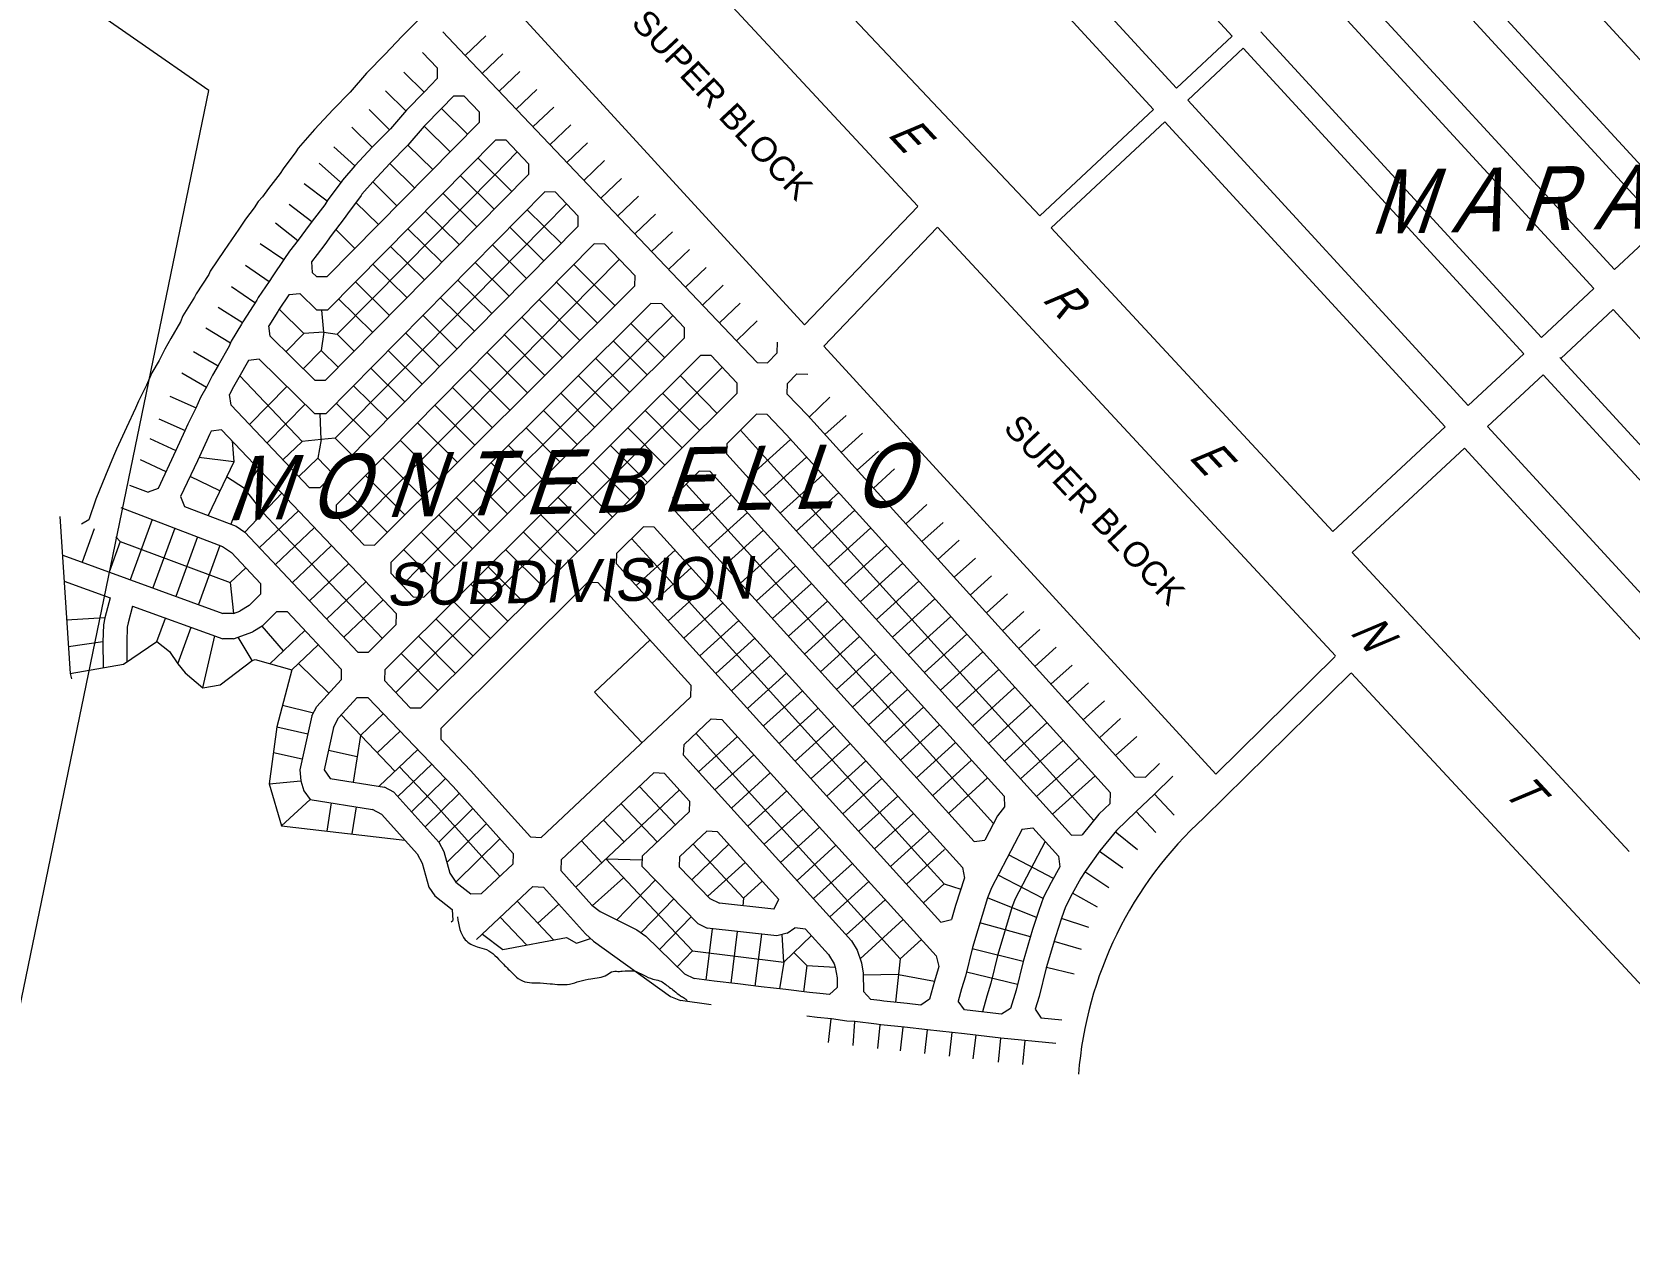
# Model space of a CAD drawing. Header units: metres. Extents: x -460 to 31334, y -1777 to 24987.
# Drawn here: x 104.9869 to 105.4512, y -745.3455 to -744.9969 of the extents above; entities that cross this region are included whole.
import ezdxf
from ezdxf.enums import TextEntityAlignment as Align

# ---------------------------------------------------------------- set-up
doc = ezdxf.new("R2010")
doc.units = ezdxf.units.M
doc.header["$MEASUREMENT"] = 0
doc.layers.add('VICINITY_MAP', color=7, linetype='Continuous', lineweight=13)
doc.styles.add('LOT_NO', font='ARIALN.TTF', dxfattribs={"width": 1.5})
doc.styles.add('PX-0', font='leroy')
doc.styles.get("Standard").update_dxf_attribs({"font": 'arial.ttf'})

# ---------------------------------------------------------------- blocks, each defined once
blk = doc.blocks.new('KQEFDFDFG')
at = {"layer": 'VICINITY_MAP', "color": 250, "lineweight": 0, "ltscale": 2}
for p, q in [((26269.837, 5317.666), (26276.34, 5310.566)), ((26278.682, 5313.016), (26276.34, 5310.566)), ((26279.086, 5312.581), (26276.741, 5310.128)), ((26276.741, 5310.128), (26284.845, 5301.281)), ((26261.546, 5306.535), (26261.392, 5306.445)), ((26287.315, 5303.713), (26284.845, 5301.281)), ((26287.636, 5303.367), (26284.598, 5300.375))]:
    blk.add_line(p, q, dxfattribs=at)
at = {"layer": 'VICINITY_MAP', "color": 250, "lineweight": 0}
for p, q in [((26268.861, 5316.622), (26269.326, 5316.133)), ((26269.326, 5316.133), (26269.755, 5316.541)), ((26284.033, 5315.463), (26285.182, 5316.538)), ((26268.443, 5316.201), (26268.746, 5315.883)), ((26269.326, 5316.133), (26274.934, 5310.24)), ((26269.677, 5315.765), (26270.106, 5316.173)), ((26284.265, 5315.21), (26285.414, 5316.285)), ((26268.057, 5315.793), (26268.478, 5315.376)), ((26268.747, 5315.662), (26268.483, 5315.382)), ((26268.746, 5315.883), (26268.747, 5315.662)), ((26270.027, 5315.396), (26270.456, 5315.805)), ((26267.677, 5315.409), (26268.098, 5314.992)), ((26268.483, 5315.382), (26268.114, 5315.008)), ((26269.082, 5315.297), (26268.839, 5315.039)), ((26269.303, 5315.298), (26269.082, 5315.297)), ((26269.303, 5315.298), (26269.615, 5314.97)), ((26270.378, 5315.028), (26270.807, 5315.436)), ((26267.344, 5315.018), (26267.765, 5314.602)), ((26268.114, 5315.008), (26267.78, 5314.617)), ((26268.839, 5315.039), (26268.477, 5314.674)), ((26268.839, 5315.039), (26269.376, 5314.508)), ((26269.615, 5314.97), (26269.613, 5314.748)), ((26270.728, 5314.66), (26271.157, 5315.068)), ((26281.209, 5312.823), (26283.557, 5315.019)), ((26269.613, 5314.748), (26266.472, 5311.568)), ((26266.984, 5314.654), (26267.405, 5314.238)), ((26268.477, 5314.674), (26268.144, 5314.283)), ((26268.477, 5314.674), (26269.015, 5314.143)), ((26271.079, 5314.291), (26271.508, 5314.7)), ((26281.443, 5312.573), (26283.79, 5314.766)), ((26269.95, 5314.387), (26266.477, 5310.871)), ((26267.78, 5314.617), (26267.412, 5314.245)), ((26270.172, 5314.385), (26269.95, 5314.387)), ((26270.172, 5314.385), (26270.637, 5313.896)), ((26271.429, 5313.923), (26271.858, 5314.332)), ((26266.609, 5314.249), (26267.048, 5313.852)), ((26267.412, 5314.245), (26267.048, 5313.852)), ((26268.144, 5314.283), (26267.769, 5313.904)), ((26268.144, 5314.283), (26268.655, 5313.778)), ((26269.587, 5314.019), (26270.289, 5313.325)), ((26270.403, 5314.142), (26269.938, 5313.672)), ((26266.307, 5313.907), (26266.751, 5313.515)), ((26270.635, 5313.675), (26266.437, 5309.425)), ((26267.048, 5313.852), (26266.79, 5313.559)), ((26269.938, 5313.672), (26267.408, 5311.111)), ((26267.769, 5313.904), (26267.415, 5313.521)), ((26267.769, 5313.904), (26268.28, 5313.398)), ((26269.225, 5313.653), (26269.928, 5312.959)), ((26270.637, 5313.896), (26270.635, 5313.675)), ((26271.78, 5313.555), (26272.209, 5313.963)), ((26266, 5313.489), (26266.472, 5313.13)), ((26266.765, 5313.515), (26266.486, 5313.149)), ((26266.79, 5313.559), (26266.765, 5313.515)), ((26267.415, 5313.521), (26267.192, 5313.269)), ((26267.415, 5313.521), (26267.914, 5313.028)), ((26272.13, 5313.187), (26272.559, 5313.595)), ((26265.688, 5313.065), (26266.158, 5312.705)), ((26266.422, 5313.05), (26266.162, 5312.71)), ((26266.486, 5313.149), (26266.422, 5313.05)), ((26270.972, 5313.314), (26266.442, 5308.728)), ((26267.176, 5313.241), (26266.89, 5312.865)), ((26267.068, 5313.099), (26267.532, 5312.641)), ((26267.192, 5313.269), (26267.176, 5313.241)), ((26268.864, 5313.287), (26269.566, 5312.593)), ((26271.424, 5313.069), (26270.962, 5312.601)), ((26271.193, 5313.311), (26270.972, 5313.314)), ((26271.193, 5313.311), (26271.658, 5312.823)), ((26272.481, 5312.818), (26272.91, 5313.227)), ((26265.404, 5312.678), (26265.869, 5312.311)), ((26266.162, 5312.71), (26266.025, 5312.523)), ((26266.826, 5312.766), (26266.558, 5312.414)), ((26266.89, 5312.865), (26266.826, 5312.766)), ((26268.502, 5312.921), (26269.205, 5312.227)), ((26270.611, 5312.948), (26271.314, 5312.254)), ((26271.658, 5312.823), (26271.656, 5312.601)), ((26272.831, 5312.45), (26273.26, 5312.858)), ((26266.025, 5312.523), (26265.875, 5312.319)), ((26271.656, 5312.601), (26266.325, 5307.204)), ((26266.558, 5312.414), (26266.423, 5312.231)), ((26266.652, 5312.537), (26267.045, 5312.148)), ((26270.962, 5312.601), (26267.008, 5308.598)), ((26268.141, 5312.555), (26268.843, 5311.861)), ((26270.954, 5311.891), (26270.252, 5312.584)), ((26273.181, 5312.082), (26273.611, 5312.49)), ((26293.087, 5311.714), (26294.065, 5312.624)), ((26265.088, 5312.251), (26265.579, 5311.919)), ((26265.693, 5312.088), (26265.58, 5311.921)), ((26265.875, 5312.319), (26265.693, 5312.088)), ((26266.267, 5312.019), (26266.15, 5311.871)), ((26266.423, 5312.231), (26266.267, 5312.019)), ((26271.993, 5312.24), (26266.661, 5306.842)), ((26267.78, 5312.189), (26268.482, 5311.495)), ((26270.595, 5311.527), (26269.892, 5312.22)), ((26272.215, 5312.238), (26271.993, 5312.24)), ((26272.215, 5312.238), (26272.833, 5311.589)), ((26273.532, 5311.713), (26273.961, 5312.122)), ((26264.785, 5311.802), (26265.273, 5311.466)), ((26265.58, 5311.921), (26265.352, 5311.581)), ((26266.15, 5311.871), (26266.164, 5311.65)), ((26267.418, 5311.823), (26268.121, 5311.13)), ((26270.235, 5311.163), (26269.533, 5311.857)), ((26271.575, 5311.816), (26272.424, 5310.963)), ((26272.515, 5311.923), (26271.994, 5311.395)), ((26273.882, 5311.345), (26274.312, 5311.754)), ((26264.496, 5311.357), (26264.975, 5311.03)), ((26265.274, 5311.467), (26265.044, 5311.131)), ((26265.352, 5311.581), (26265.274, 5311.467)), ((26266.164, 5311.65), (26266.25, 5311.566)), ((26266.25, 5311.566), (26266.472, 5311.568)), ((26267.057, 5311.458), (26267.759, 5310.764)), ((26271.994, 5311.395), (26267.326, 5306.67)), ((26272.83, 5311.367), (26267.453, 5306.015)), ((26269.875, 5310.799), (26269.173, 5311.493)), ((26271.215, 5311.453), (26272.062, 5310.603)), ((26272.833, 5311.589), (26272.83, 5311.367)), ((26274.233, 5310.977), (26274.662, 5311.385)), ((26265.02, 5311.076), (26264.731, 5310.631)), ((26265.044, 5311.131), (26265.02, 5311.076)), ((26265.681, 5311.187), (26265.478, 5310.891)), ((26265.684, 5311.192), (26265.681, 5311.187)), ((26265.684, 5311.192), (26265.905, 5311.213)), ((26265.905, 5311.213), (26266.256, 5310.869)), ((26267.408, 5311.111), (26266.678, 5310.372)), ((26266.71, 5311.106), (26267.412, 5310.413)), ((26273.168, 5311.007), (26267.79, 5305.654)), ((26269.516, 5310.435), (26268.814, 5311.129)), ((26270.853, 5311.092), (26271.7, 5310.242)), ((26273.389, 5311.004), (26273.168, 5311.007)), ((26273.389, 5311.004), (26273.854, 5310.516)), ((26274.583, 5310.609), (26275.013, 5311.017)), ((26291.577, 5310.308), (26292.663, 5311.319)), ((26264.222, 5310.935), (26264.719, 5310.613)), ((26265.456, 5310.841), (26265.267, 5310.55)), ((26265.478, 5310.891), (26265.456, 5310.841)), ((26265.478, 5310.891), (26265.992, 5310.387)), ((26266.477, 5310.871), (26266.256, 5310.869)), ((26266.407, 5310.416), (26266.366, 5310.87)), ((26269.156, 5310.071), (26268.454, 5310.765)), ((26270.497, 5310.726), (26271.338, 5309.882)), ((26273.62, 5310.761), (26273.099, 5310.242)), ((26291.978, 5309.872), (26293.064, 5310.883)), ((26263.965, 5310.503), (26264.472, 5310.197)), ((26264.704, 5310.582), (26264.49, 5310.228)), ((26264.731, 5310.631), (26264.704, 5310.582)), ((26265.291, 5310.33), (26265.267, 5310.55)), ((26265.992, 5310.387), (26265.62, 5310.007)), ((26266.407, 5310.416), (26265.992, 5310.387)), ((26266.407, 5310.416), (26266.348, 5310.037)), ((26266.407, 5310.416), (26266.678, 5310.372)), ((26266.678, 5310.372), (26267.029, 5310.025)), ((26268.797, 5309.707), (26268.095, 5310.401)), ((26270.138, 5310.362), (26270.976, 5309.521)), ((26272.751, 5310.592), (26273.448, 5309.893)), ((26273.854, 5310.516), (26273.851, 5310.294)), ((26274.934, 5310.24), (26275.363, 5310.649)), ((26263.707, 5310.018), (26264.218, 5309.72)), ((26264.445, 5310.126), (26264.221, 5309.725)), ((26264.49, 5310.228), (26264.445, 5310.126)), ((26265.291, 5310.33), (26266.215, 5309.423)), ((26266.348, 5310.037), (26265.974, 5309.659)), ((26266.348, 5310.037), (26266.7, 5309.692)), ((26268.437, 5309.343), (26267.735, 5310.037)), ((26273.099, 5310.242), (26268.405, 5305.569)), ((26273.851, 5310.294), (26268.473, 5304.94)), ((26272.39, 5310.233), (26273.087, 5309.533)), ((26274.934, 5310.24), (26275.365, 5309.788)), ((26275.78, 5309.986), (26275.783, 5310.207)), ((26264.221, 5309.725), (26264.105, 5309.525)), ((26264.845, 5309.83), (26264.65, 5309.48)), ((26265.064, 5309.861), (26264.845, 5309.83)), ((26265.064, 5309.861), (26266.22, 5308.726)), ((26274.189, 5309.934), (26267.662, 5303.436)), ((26269.779, 5309.999), (26270.613, 5309.161)), ((26272.029, 5309.873), (26272.726, 5309.174)), ((26274.642, 5309.688), (26274.117, 5309.165)), ((26274.411, 5309.931), (26274.189, 5309.934)), ((26274.411, 5309.931), (26274.943, 5309.371)), ((26275.365, 5309.788), (26275.579, 5309.785)), ((26275.78, 5309.986), (26275.579, 5309.785)), ((26290.063, 5308.899), (26291.215, 5309.971)), ((26263.467, 5309.578), (26263.98, 5309.282)), ((26264.105, 5309.525), (26263.988, 5309.295)), ((26264.65, 5309.48), (26264.539, 5309.289)), ((26264.667, 5309.511), (26265.954, 5308.155)), ((26266.215, 5309.423), (26266.437, 5309.425)), ((26268.078, 5308.979), (26267.375, 5309.673)), ((26269.42, 5309.635), (26270.251, 5308.8)), ((26271.668, 5309.514), (26272.364, 5308.814)), ((26273.772, 5309.519), (26274.53, 5308.741)), ((26274.943, 5309.371), (26274.94, 5309.149)), ((26275.985, 5309.135), (26275.988, 5309.357)), ((26276.186, 5309.554), (26275.988, 5309.357)), ((26276.186, 5309.554), (26276.408, 5309.551)), ((26290.464, 5308.463), (26291.616, 5309.535)), ((26263.22, 5309.094), (26263.762, 5308.855)), ((26263.854, 5309.062), (26263.757, 5308.843)), ((26263.988, 5309.295), (26263.854, 5309.062)), ((26264.539, 5309.289), (26264.456, 5309.127)), ((26264.488, 5308.908), (26264.456, 5309.127)), ((26264.868, 5308.508), (26265.641, 5309.295)), ((26267.718, 5308.615), (26267.016, 5309.309)), ((26274.117, 5309.165), (26268.349, 5303.423)), ((26274.94, 5309.149), (26268.41, 5302.648)), ((26269.061, 5309.272), (26269.889, 5308.44)), ((26271.307, 5309.154), (26272.003, 5308.455)), ((26273.408, 5309.156), (26274.174, 5308.387)), ((26275.985, 5309.135), (26276.401, 5308.699)), ((26276.436, 5308.66), (26276.866, 5309.07)), ((26263.757, 5308.843), (26263.593, 5308.513)), ((26264.488, 5308.908), (26266.103, 5307.207)), ((26265.231, 5308.125), (26266.017, 5308.926)), ((26266.442, 5308.728), (26266.22, 5308.726)), ((26266.346, 5308.2), (26266.331, 5308.727)), ((26266.656, 5308.945), (26267.359, 5308.251)), ((26268.702, 5308.908), (26269.527, 5308.079)), ((26270.946, 5308.795), (26271.642, 5308.095)), ((26273.047, 5308.797), (26273.814, 5308.028)), ((26275.346, 5308.718), (26274.74, 5308.114)), ((26275.568, 5308.715), (26275.346, 5308.718)), ((26275.568, 5308.715), (26275.967, 5308.296)), ((26276.401, 5308.699), (26283.171, 5301.221)), ((26277.204, 5308.695), (26276.765, 5308.297)), ((26262.994, 5308.622), (26263.535, 5308.381)), ((26263.533, 5308.378), (26263.345, 5307.967)), ((26263.593, 5308.513), (26263.533, 5308.378)), ((26264.072, 5308.366), (26264.04, 5308.303)), ((26264.291, 5308.399), (26264.072, 5308.366)), ((26264.291, 5308.399), (26267.904, 5304.592)), ((26267.008, 5308.598), (26266.636, 5308.222)), ((26268.343, 5308.545), (26269.165, 5307.719)), ((26270.584, 5308.435), (26271.281, 5307.735)), ((26272.687, 5308.439), (26273.453, 5307.669)), ((26275.016, 5308.389), (26275.579, 5307.767)), ((26287.264, 5306.293), (26289.587, 5308.456)), ((26262.808, 5308.217), (26263.346, 5307.97)), ((26263.983, 5308.175), (26263.792, 5307.759)), ((26264.04, 5308.303), (26263.983, 5308.175)), ((26264.51, 5308.168), (26264.541, 5307.734)), ((26265.954, 5308.155), (26265.559, 5307.78)), ((26266.346, 5308.2), (26265.954, 5308.155)), ((26266.346, 5308.2), (26266.283, 5307.809)), ((26266.636, 5308.222), (26266.346, 5308.2)), ((26266.636, 5308.222), (26266.987, 5307.875)), ((26267.984, 5308.181), (26268.803, 5307.358)), ((26270.223, 5308.076), (26270.92, 5307.376)), ((26272.326, 5308.08), (26273.093, 5307.31)), ((26274.734, 5307.892), (26274.74, 5308.114)), ((26275.177, 5307.403), (26276.055, 5308.198)), ((26275.967, 5308.296), (26282.669, 5300.893)), ((26277.538, 5308.326), (26277.098, 5307.929)), ((26262.604, 5307.785), (26263.139, 5307.532)), ((26263.345, 5307.967), (26262.977, 5307.187)), ((26263.792, 5307.759), (26263.444, 5307.021)), ((26264.541, 5307.734), (26263.822, 5307.823)), ((26264.541, 5307.734), (26264.013, 5306.629)), ((26266.283, 5307.809), (26265.888, 5307.434)), ((26266.283, 5307.809), (26266.59, 5307.486)), ((26267.625, 5307.818), (26268.441, 5306.998)), ((26269.862, 5307.716), (26270.559, 5307.016)), ((26271.966, 5307.721), (26272.732, 5306.951)), ((26274.734, 5307.892), (26281.862, 5300.018)), ((26275.508, 5307.037), (26276.386, 5307.832)), ((26275.579, 5307.767), (26281.874, 5300.815)), ((26277.871, 5307.957), (26277.432, 5307.56)), ((26287.666, 5305.858), (26289.988, 5308.02)), ((26264.256, 5307.139), (26263.637, 5307.431)), ((26264.762, 5307.181), (26264.394, 5307.427)), ((26265.052, 5307.598), (26264.762, 5307.181)), ((26267.266, 5307.454), (26268.079, 5306.637)), ((26274.167, 5307.544), (26273.619, 5306.998)), ((26274.389, 5307.538), (26274.167, 5307.544)), ((26274.389, 5307.538), (26280.467, 5300.824)), ((26275.839, 5306.671), (26276.718, 5307.466)), ((26278.205, 5307.589), (26277.766, 5307.191)), ((26262.386, 5307.253), (26262.771, 5307.105)), ((26262.977, 5307.187), (26262.771, 5307.105)), ((26264.762, 5307.181), (26264.481, 5306.449)), ((26265.156, 5306.684), (26264.762, 5307.181)), ((26265.538, 5307.085), (26264.774, 5306.284)), ((26266.103, 5307.207), (26266.325, 5307.204)), ((26266.907, 5307.091), (26267.717, 5306.277)), ((26269.501, 5307.357), (26270.198, 5306.657)), ((26271.605, 5307.362), (26272.372, 5306.592)), ((26273.896, 5307.273), (26274.427, 5306.687)), ((26274.829, 5307.051), (26274.024, 5306.322)), ((26276.171, 5306.305), (26277.049, 5307.1)), ((26278.539, 5307.22), (26278.1, 5306.822)), ((26262.209, 5306.792), (26264.308, 5305.987)), ((26263.444, 5307.021), (26263.526, 5306.815)), ((26263.526, 5306.815), (26264.59, 5306.407)), ((26265.077, 5305.962), (26265.88, 5306.724)), ((26266.661, 5306.842), (26266.659, 5306.621)), ((26269.14, 5306.997), (26269.836, 5306.297)), ((26271.245, 5307.003), (26272.011, 5306.233)), ((26273.619, 5306.998), (26273.613, 5306.776)), ((26273.613, 5306.776), (26279.851, 5299.886)), ((26276.502, 5305.939), (26277.38, 5306.734)), ((26278.873, 5306.851), (26278.434, 5306.454)), ((26260.944, 5306.608), (26261.158, 5303.359)), ((26262.856, 5306.544), (26262.402, 5305.298)), ((26264.59, 5306.407), (26264.774, 5306.284)), ((26265.152, 5306.68), (26265.475, 5306.339)), ((26266.659, 5306.621), (26267.232, 5306.018)), ((26267.326, 5306.67), (26266.962, 5306.302)), ((26268.779, 5306.638), (26269.475, 5305.938)), ((26270.884, 5306.644), (26271.651, 5305.874)), ((26273.011, 5306.393), (26272.463, 5305.847)), ((26273.233, 5306.387), (26273.011, 5306.393)), ((26273.233, 5306.387), (26279.608, 5299.345)), ((26274.355, 5305.956), (26275.16, 5306.685)), ((26274.427, 5306.687), (26280.056, 5300.469)), ((26279.207, 5306.483), (26278.767, 5306.085)), ((26261.657, 5306.348), (26261.407, 5305.66)), ((26262.192, 5306.086), (26261.963, 5305.457)), ((26262.104, 5306.184), (26262.192, 5306.086)), ((26262.192, 5306.086), (26264.469, 5305.243)), ((26263.322, 5306.365), (26262.871, 5305.127)), ((26263.793, 5306.184), (26263.345, 5304.954)), ((26267.106, 5303.803), (26264.774, 5306.284)), ((26265.396, 5305.608), (26266.208, 5306.379)), ((26265.475, 5306.339), (26267.223, 5304.497)), ((26268.418, 5306.278), (26269.114, 5305.578)), ((26270.524, 5306.285), (26271.29, 5305.515)), ((26272.767, 5306.15), (26273.294, 5305.569)), ((26274.687, 5305.591), (26275.492, 5306.32)), ((26276.833, 5305.573), (26277.712, 5306.369)), ((26279.54, 5306.114), (26279.101, 5305.716)), ((26261.008, 5305.805), (26264.315, 5304.601)), ((26264.257, 5306.006), (26263.811, 5304.784)), ((26264.308, 5305.987), (26264.492, 5305.863)), ((26265.097, 5305.219), (26264.492, 5305.863)), ((26265.751, 5305.234), (26266.563, 5306.005)), ((26267.232, 5306.018), (26267.453, 5306.015)), ((26268.057, 5305.919), (26268.753, 5305.219)), ((26270.163, 5305.926), (26270.93, 5305.157)), ((26272.457, 5305.626), (26272.463, 5305.847)), ((26273.669, 5305.906), (26272.864, 5305.177)), ((26275.018, 5305.225), (26275.823, 5305.954)), ((26277.165, 5305.207), (26278.043, 5306.003)), ((26279.874, 5305.745), (26279.435, 5305.348)), ((26264.469, 5305.243), (26264.791, 5305.545)), ((26266.106, 5304.86), (26266.918, 5305.631)), ((26267.79, 5305.654), (26267.787, 5305.432)), ((26267.787, 5305.432), (26268.251, 5304.943)), ((26268.405, 5305.569), (26268.021, 5305.186)), ((26269.803, 5305.567), (26270.569, 5304.798)), ((26272.457, 5305.626), (26279.162, 5298.221)), ((26273.192, 5304.814), (26273.997, 5305.543)), ((26273.294, 5305.569), (26278.879, 5299.399)), ((26275.349, 5304.859), (26276.154, 5305.588)), ((26277.496, 5304.842), (26278.374, 5305.637)), ((26261.032, 5305.271), (26261.985, 5304.924)), ((26264.469, 5305.243), (26264.536, 5304.6)), ((26265.097, 5305.219), (26265.093, 5304.998)), ((26266.461, 5304.485), (26267.273, 5305.256)), ((26271.855, 5305.242), (26268.824, 5302.225)), ((26269.442, 5305.208), (26270.209, 5304.439)), ((26272.077, 5305.237), (26271.855, 5305.242)), ((26272.077, 5305.237), (26273.992, 5303.121)), ((26273.521, 5304.451), (26274.326, 5305.18)), ((26275.68, 5304.493), (26276.485, 5305.222)), ((26277.827, 5304.476), (26278.705, 5305.271)), ((26280.208, 5305.377), (26279.769, 5304.979)), ((26261.985, 5304.924), (26261.873, 5304.511)), ((26261.946, 5304.781), (26261.946, 5304.781)), ((26262.45, 5304.754), (26262.356, 5304.404)), ((26262.45, 5304.754), (26264.313, 5304.076)), ((26264.857, 5304.766), (26264.67, 5304.648)), ((26264.857, 5304.766), (26265.093, 5304.998)), ((26266.816, 5304.111), (26267.629, 5304.882)), ((26268.251, 5304.943), (26268.473, 5304.94)), ((26269.082, 5304.85), (26269.848, 5304.08)), ((26273.849, 5304.088), (26274.654, 5304.817)), ((26276.011, 5304.128), (26276.816, 5304.857)), ((26278.158, 5304.11), (26279.037, 5304.905)), ((26280.542, 5305.008), (26280.103, 5304.61)), ((26261.873, 5304.511), (26261.086, 5304.459)), ((26261.873, 5304.511), (26261.848, 5304.368)), ((26262.356, 5304.404), (26262.341, 5304.318)), ((26262.954, 5304.02), (26263.132, 5304.506)), ((26264.536, 5304.6), (26264.315, 5304.601)), ((26264.536, 5304.6), (26264.67, 5304.648)), ((26265.126, 5304.338), (26265.428, 5304.636)), ((26265.65, 5304.631), (26265.428, 5304.636)), ((26266.759, 5303.451), (26265.65, 5304.631)), ((26267.223, 5304.497), (26267.614, 5304.085)), ((26267.901, 5304.371), (26267.904, 5304.592)), ((26268.721, 5304.491), (26269.488, 5303.721)), ((26274.178, 5303.725), (26274.983, 5304.454)), ((26276.342, 5303.762), (26277.147, 5304.491)), ((26278.49, 5303.744), (26279.368, 5304.539)), ((26280.876, 5304.639), (26280.436, 5304.242)), ((26261.848, 5304.368), (26261.837, 5304.017)), ((26262.341, 5304.318), (26262.33, 5304.011)), ((26263.383, 5303.556), (26263.659, 5304.314)), ((26263.9, 5303.06), (26264.147, 5304.136)), ((26264.535, 5304.075), (26264.313, 5304.076)), ((26264.535, 5304.075), (26264.939, 5304.22)), ((26264.921, 5303.628), (26264.632, 5304.11)), ((26265.126, 5304.338), (26264.939, 5304.22)), ((26265.569, 5303.828), (26265.126, 5304.338)), ((26265.287, 5303.562), (26266.013, 5304.245)), ((26267.901, 5304.371), (26267.327, 5303.799)), ((26268.361, 5304.132), (26269.127, 5303.362)), ((26274.506, 5303.362), (26275.312, 5304.091)), ((26276.673, 5303.396), (26277.479, 5304.125)), ((26278.821, 5303.378), (26279.699, 5304.173)), ((26281.209, 5304.271), (26280.77, 5303.873)), ((26261.837, 5304.017), (26261.122, 5303.909)), ((26261.837, 5304.017), (26261.842, 5303.48)), ((26262.261, 5303.554), (26262.954, 5304.02)), ((26262.33, 5304.011), (26262.334, 5303.603)), ((26262.954, 5304.02), (26263.212, 5303.816)), ((26263.212, 5303.816), (26263.383, 5303.556)), ((26265.743, 5303.437), (26266.289, 5303.951)), ((26267.106, 5303.803), (26267.327, 5303.799)), ((26268, 5303.773), (26268.767, 5303.003)), ((26273.148, 5304.054), (26272, 5302.975)), ((26277.005, 5303.03), (26277.81, 5303.759)), ((26279.152, 5303.012), (26280.031, 5303.807)), ((26281.543, 5303.902), (26281.104, 5303.504)), ((26261.158, 5303.359), (26262.261, 5303.554)), ((26263.383, 5303.556), (26263.534, 5303.374)), ((26264.258, 5303.126), (26264.921, 5303.628)), ((26264.921, 5303.628), (26264.983, 5303.646)), ((26264.983, 5303.646), (26265.743, 5303.437)), ((26265.743, 5303.437), (26265.43, 5302.258)), ((26265.883, 5303.569), (26266.508, 5302.954)), ((26266.759, 5303.451), (26266.761, 5303.229)), ((26267.662, 5303.436), (26267.659, 5303.215)), ((26268.349, 5303.423), (26267.891, 5302.968)), ((26274.835, 5302.999), (26275.64, 5303.728)), ((26279.484, 5302.646), (26280.362, 5303.441)), ((26281.877, 5303.533), (26281.438, 5303.136)), ((26261.158, 5303.359), (26261.189, 5303.247)), ((26263.534, 5303.374), (26263.9, 5303.06)), ((26263.9, 5303.06), (26264.258, 5303.126)), ((26266.761, 5303.229), (26266.256, 5302.679)), ((26268.188, 5302.652), (26267.659, 5303.215)), ((26273.992, 5303.121), (26273.982, 5302.87)), ((26275.164, 5302.636), (26275.969, 5303.365)), ((26277.336, 5302.665), (26278.141, 5303.394)), ((26282.211, 5303.164), (26281.772, 5302.767)), ((26267.095, 5302.864), (26266.709, 5302.443)), ((26267.095, 5302.864), (26267.316, 5302.866)), ((26269.077, 5301.02), (26267.316, 5302.866)), ((26270.897, 5299.971), (26273.982, 5302.87)), ((26272, 5302.975), (26272.981, 5301.93)), ((26275.492, 5302.274), (26276.297, 5303.002)), ((26277.667, 5302.299), (26278.472, 5303.028)), ((26279.815, 5302.28), (26280.693, 5303.075)), ((26282.545, 5302.796), (26282.105, 5302.398)), ((26265.549, 5302.706), (26266.187, 5302.548)), ((26266.153, 5302.483), (26265.905, 5301.367)), ((26266.153, 5302.483), (26266.256, 5302.679)), ((26266.606, 5302.246), (26266.709, 5302.443)), ((26267.874, 5301.337), (26266.763, 5302.502)), ((26267.164, 5302.08), (26267.636, 5302.53)), ((26268.188, 5302.652), (26268.41, 5302.648)), ((26273.851, 5301.89), (26274.414, 5302.42)), ((26274.414, 5302.42), (26274.635, 5302.411)), ((26275.821, 5301.911), (26276.626, 5302.64)), ((26277.998, 5301.933), (26278.803, 5302.662)), ((26280.146, 5301.914), (26281.025, 5302.709)), ((26282.878, 5302.427), (26282.439, 5302.029)), ((26265.43, 5302.258), (26265.277, 5301.075)), ((26265.43, 5302.258), (26266.072, 5302.115)), ((26266.606, 5302.246), (26266.411, 5301.369)), ((26267.509, 5301.719), (26267.981, 5302.169)), ((26268.824, 5302.225), (26268.821, 5302.003)), ((26274.098, 5302.123), (26274.518, 5301.659)), ((26274.635, 5302.411), (26279.064, 5297.519)), ((26276.149, 5301.548), (26276.954, 5302.277)), ((26278.329, 5301.567), (26279.134, 5302.296)), ((26280.478, 5301.548), (26281.356, 5302.343)), ((26267.095, 5301.638), (26266.501, 5301.77)), ((26267.164, 5302.08), (26267.012, 5301.111)), ((26267.549, 5301.027), (26268.346, 5301.787)), ((26269.439, 5301.356), (26268.821, 5302.003)), ((26273.842, 5301.669), (26273.851, 5301.89)), ((26274.956, 5302.056), (26274.151, 5301.327)), ((26276.478, 5301.185), (26277.283, 5301.914)), ((26278.66, 5301.202), (26279.465, 5301.93)), ((26280.809, 5301.182), (26281.687, 5301.977)), ((26282.773, 5301.661), (26283.212, 5302.058)), ((26265.362, 5301.728), (26265.956, 5301.596)), ((26267.934, 5300.815), (26268.635, 5301.483)), ((26273.842, 5301.669), (26277.316, 5297.832)), ((26274.491, 5300.952), (26275.296, 5301.681)), ((26274.518, 5301.659), (26277.571, 5298.286)), ((26276.806, 5300.822), (26277.612, 5301.551)), ((26278.992, 5300.836), (26279.797, 5301.565)), ((26281.14, 5300.816), (26282.018, 5301.612)), ((26283.68, 5301.501), (26283.393, 5301.215)), ((26265.277, 5301.075), (26265.928, 5301.14)), ((26265.905, 5301.367), (26265.928, 5301.14)), ((26265.928, 5301.14), (26265.989, 5300.936)), ((26266.411, 5301.369), (26266.536, 5301.186)), ((26266.536, 5301.186), (26267.659, 5301.009)), ((26268.218, 5300.498), (26268.919, 5301.185)), ((26270.676, 5299.981), (26269.439, 5301.356)), ((26271.312, 5299.505), (26273.227, 5301.304)), ((26273.448, 5301.295), (26273.227, 5301.304)), ((26273.448, 5301.295), (26273.967, 5300.722)), ((26274.83, 5300.578), (26275.635, 5301.307)), ((26277.135, 5300.459), (26277.94, 5301.188)), ((26279.323, 5300.47), (26280.128, 5301.199)), ((26281.471, 5300.45), (26282.35, 5301.246)), ((26283.171, 5301.221), (26283.393, 5301.215)), ((26283.955, 5301.238), (26283.572, 5300.856)), ((26265.277, 5301.075), (26265.532, 5300.21)), ((26265.989, 5300.936), (26266.122, 5300.751)), ((26267.853, 5300.904), (26267.659, 5301.009)), ((26268.78, 5299.874), (26267.853, 5300.904)), ((26268.498, 5300.187), (26269.205, 5300.878)), ((26270.318, 5299.64), (26269.077, 5301.02)), ((26271.611, 5298.94), (26273.756, 5300.955)), ((26273.672, 5300.232), (26272.928, 5301.024)), ((26275.169, 5300.203), (26275.974, 5300.932)), ((26277.464, 5300.096), (26278.269, 5300.825)), ((26280.467, 5300.824), (26280.476, 5300.603)), ((26281.874, 5300.815), (26282.322, 5300.32)), ((26282.661, 5300.671), (26282.669, 5300.893)), ((26283.572, 5300.856), (26283.201, 5300.504)), ((26283.985, 5300.431), (26283.577, 5300.861)), ((26265.532, 5300.21), (26266.122, 5300.751)), ((26266.122, 5300.751), (26267.409, 5300.549)), ((26266.47, 5300.102), (26266.562, 5300.682)), ((26266.992, 5300.041), (26267.08, 5300.601)), ((26267.604, 5300.443), (26267.409, 5300.549)), ((26268.334, 5299.631), (26267.604, 5300.443)), ((26268.779, 5299.875), (26269.485, 5300.566)), ((26273.293, 5299.876), (26272.549, 5300.667)), ((26272.991, 5299.592), (26273.958, 5300.501)), ((26273.967, 5300.722), (26273.958, 5300.501)), ((26275.508, 5299.828), (26276.314, 5300.557)), ((26277.792, 5299.733), (26278.597, 5300.462)), ((26280.056, 5300.469), (26280.25, 5300.255)), ((26280.476, 5300.603), (26280.335, 5300.418)), ((26282.426, 5300.449), (26282.084, 5300.025)), ((26282.661, 5300.671), (26282.426, 5300.449)), ((26283.201, 5300.504), (26282.79, 5300.113)), ((26283.609, 5300.074), (26283.201, 5300.504)), ((26265.532, 5300.21), (26268.079, 5299.915)), ((26268.947, 5299.454), (26269.765, 5300.255)), ((26272.611, 5299.88), (26272.189, 5300.329)), ((26275.848, 5299.453), (26276.653, 5300.182)), ((26280.335, 5300.418), (26280.071, 5299.914)), ((26280.84, 5300.142), (26281.06, 5300.17)), ((26281.06, 5300.17), (26281.594, 5299.58)), ((26282.79, 5300.113), (26282.451, 5299.694)), ((26268.78, 5299.874), (26268.886, 5299.679)), ((26269.13, 5299.048), (26270.045, 5299.943)), ((26270.676, 5299.981), (26270.897, 5299.971)), ((26272.152, 5299.448), (26271.73, 5299.898)), ((26273.765, 5299.574), (26274.32, 5300.096)), ((26274.774, 5299.83), (26274.013, 5299.091)), ((26275.084, 5298.716), (26274.037, 5299.83)), ((26274.541, 5300.087), (26274.32, 5300.096)), ((26274.541, 5300.087), (26275.811, 5298.685)), ((26276.187, 5299.079), (26276.992, 5299.808)), ((26278.121, 5299.37), (26278.926, 5300.099)), ((26279.851, 5299.886), (26280.071, 5299.914)), ((26281.862, 5300.018), (26282.084, 5300.025)), ((26283.226, 5299.711), (26282.765, 5300.083)), ((26268.334, 5299.631), (26268.44, 5299.436)), ((26268.886, 5299.679), (26269.007, 5299.232)), ((26270.318, 5299.64), (26270.309, 5299.419)), ((26271.312, 5299.505), (26271.303, 5299.284)), ((26272.233, 5299.524), (26272.989, 5299.506)), ((26272.233, 5299.524), (26274.028, 5297.624)), ((26272.986, 5299.371), (26272.991, 5299.592)), ((26273.76, 5299.353), (26273.765, 5299.574)), ((26274.344, 5298.753), (26275.116, 5299.453)), ((26279.233, 5299.717), (26278.449, 5299.007)), ((26281.487, 5299.123), (26280.561, 5299.608)), ((26281.594, 5299.58), (26281.619, 5299.36)), ((26282.451, 5299.694), (26282.145, 5299.263)), ((26282.924, 5299.336), (26282.441, 5299.679)), ((26268.44, 5299.436), (26268.574, 5298.943)), ((26269.007, 5299.232), (26269.13, 5299.048)), ((26269.665, 5298.814), (26270.309, 5299.419)), ((26271.943, 5298.572), (26271.303, 5299.284)), ((26272.599, 5299.136), (26271.955, 5298.558)), ((26272.986, 5299.371), (26274.133, 5298.188)), ((26273.76, 5299.353), (26274.386, 5298.707)), ((26276.526, 5298.704), (26277.332, 5299.433)), ((26278.879, 5299.399), (26279.232, 5299.01)), ((26279.652, 5299.133), (26279.465, 5298.563)), ((26279.608, 5299.345), (26279.653, 5299.128)), ((26281.273, 5298.706), (26280.344, 5299.192)), ((26281.619, 5299.36), (26281.44, 5299.039)), ((26282.055, 5299.129), (26281.875, 5298.806)), ((26282.145, 5299.263), (26282.055, 5299.129)), ((26282.633, 5298.926), (26282.141, 5299.256)), ((26268.574, 5298.943), (26268.697, 5298.759)), ((26269.13, 5299.048), (26269.444, 5298.804)), ((26269.444, 5298.804), (26269.665, 5298.814)), ((26269.559, 5297.858), (26270.724, 5298.952)), ((26270.724, 5298.952), (26270.945, 5298.943)), ((26271.817, 5297.974), (26270.945, 5298.943)), ((26273.258, 5299.09), (26272.46, 5298.266)), ((26275.084, 5298.716), (26275.468, 5299.064)), ((26276.866, 5298.329), (26277.671, 5299.058)), ((26279.232, 5299.01), (26278.802, 5298.618)), ((26279.232, 5299.01), (26279.575, 5298.898)), ((26281.44, 5299.039), (26281.282, 5298.732)), ((26281.875, 5298.806), (26281.737, 5298.538)), ((26282.397, 5298.526), (26281.88, 5298.815)), ((26268.697, 5298.759), (26269.06, 5298.477)), ((26269.06, 5298.477), (26269.071, 5298.255)), ((26271.154, 5297.852), (26270.404, 5298.651)), ((26270.831, 5298.197), (26271.265, 5298.587)), ((26271.943, 5298.572), (26272.119, 5298.437)), ((26273.638, 5298.698), (26272.973, 5298.011)), ((26274.386, 5298.707), (26274.585, 5298.609)), ((26275.71, 5298.488), (26274.585, 5298.609)), ((26275.084, 5298.716), (26275.067, 5298.557)), ((26275.71, 5298.488), (26275.811, 5298.685)), ((26277.205, 5297.954), (26278.01, 5298.683)), ((26279.465, 5298.563), (26279.378, 5298.27)), ((26281.14, 5298.313), (26280.122, 5298.723)), ((26281.187, 5298.457), (26281.059, 5298.064)), ((26281.282, 5298.732), (26281.187, 5298.457)), ((26281.737, 5298.538), (26281.655, 5298.299)), ((26269.04, 5298.226), (26269.071, 5298.255)), ((26270.591, 5297.746), (26270.051, 5298.321)), ((26272.119, 5298.437), (26272.878, 5298.057)), ((26273.996, 5298.329), (26273.343, 5297.654)), ((26274.133, 5298.188), (26274.332, 5298.091)), ((26277.491, 5297.462), (26278.384, 5298.27)), ((26277.571, 5298.286), (26278.319, 5297.46)), ((26279.162, 5298.221), (26279.378, 5298.27)), ((26281.014, 5297.914), (26279.968, 5298.207)), ((26281.655, 5298.299), (26281.53, 5297.917)), ((26282.217, 5298.111), (26281.654, 5298.295)), ((26271.817, 5297.974), (26271.981, 5297.826)), ((26271.981, 5297.826), (26273.57, 5296.678)), ((26272.878, 5298.057), (26273.058, 5297.928)), ((26273.058, 5297.928), (26273.86, 5297.153)), ((26274.432, 5298.08), (26274.303, 5297.021)), ((26275.771, 5297.935), (26274.332, 5298.091)), ((26274.947, 5298.024), (26274.817, 5296.958)), ((26275.452, 5297.97), (26275.313, 5296.895)), ((26275.985, 5297.991), (26275.771, 5297.935)), ((26275.913, 5297.389), (26275.878, 5297.963)), ((26275.913, 5297.389), (26276.484, 5297.942)), ((26275.985, 5297.991), (26276.142, 5298.101)), ((26276.362, 5298.076), (26276.142, 5298.101)), ((26276.362, 5298.076), (26276.839, 5297.549)), ((26277.316, 5297.832), (26277.429, 5297.641)), ((26278.319, 5297.46), (26278.758, 5297.857)), ((26281.059, 5298.064), (26280.862, 5297.407)), ((26281.53, 5297.917), (26281.339, 5297.277)), ((26282.067, 5297.65), (26281.501, 5297.819)), ((26274.028, 5297.624), (26273.712, 5297.297)), ((26274.028, 5297.624), (26275.913, 5297.389)), ((26276.387, 5297.321), (26276.124, 5297.593)), ((26276.839, 5297.549), (26276.952, 5297.359)), ((26277.429, 5297.641), (26277.519, 5297.38)), ((26279.064, 5297.519), (26279.119, 5297.304)), ((26280.862, 5297.407), (26279.807, 5297.664)), ((26273.86, 5297.153), (26274.06, 5297.056)), ((26275.913, 5297.389), (26275.827, 5296.837)), ((26276.387, 5297.321), (26276.323, 5296.779)), ((26276.387, 5297.321), (26276.978, 5297.285)), ((26276.952, 5297.359), (26276.978, 5297.285)), ((26276.978, 5297.285), (26277.016, 5297.067)), ((26277.519, 5297.38), (26277.558, 5297.162)), ((26277.558, 5297.162), (26277.563, 5296.786)), ((26278.319, 5297.46), (26278.226, 5296.562)), ((26279.107, 5297.256), (26279.028, 5297.001)), ((26279.119, 5297.304), (26279.107, 5297.256)), ((26280.745, 5296.926), (26279.69, 5297.183)), ((26280.862, 5297.407), (26280.717, 5296.81)), ((26281.339, 5297.277), (26281.193, 5296.678)), ((26281.917, 5297.144), (26281.342, 5297.284)), ((26274.473, 5297), (26274.06, 5297.056)), ((26274.964, 5296.94), (26274.473, 5297)), ((26275.445, 5296.878), (26274.964, 5296.94)), ((26275.953, 5296.823), (26275.445, 5296.878)), ((26276.446, 5296.765), (26275.953, 5296.823)), ((26277.019, 5296.869), (26276.856, 5296.72)), ((26277.016, 5297.067), (26277.019, 5296.869)), ((26278.285, 5297.135), (26277.558, 5297.124)), ((26278.285, 5297.135), (26279.028, 5297.001)), ((26279.028, 5297.001), (26278.929, 5296.629)), ((26280.717, 5296.81), (26280.6, 5296.434)), ((26273.57, 5296.678), (26273.776, 5296.596)), ((26274.41, 5296.511), (26273.776, 5296.596)), ((26276.657, 5296.74), (26276.446, 5296.765)), ((26276.856, 5296.72), (26276.657, 5296.74)), ((26277.563, 5296.786), (26277.712, 5296.622)), ((26277.901, 5296.6), (26277.712, 5296.622)), ((26277.984, 5296.587), (26277.901, 5296.6)), ((26278.466, 5296.537), (26277.984, 5296.587)), ((26278.746, 5296.504), (26278.466, 5296.537)), ((26278.929, 5296.629), (26278.746, 5296.504)), ((26279.648, 5296.406), (26279.522, 5296.588)), ((26281.193, 5296.678), (26281.112, 5296.418)), ((26276.604, 5296.249), (26276.388, 5296.274)), ((26276.903, 5296.219), (26276.604, 5296.249)), ((26276.84, 5295.729), (26276.89, 5296.22)), ((26277.214, 5296.17), (26276.903, 5296.219)), ((26277.383, 5296.163), (26277.214, 5296.17)), ((26277.345, 5295.671), (26277.383, 5296.163)), ((26277.833, 5296.111), (26277.383, 5296.163)), ((26279.708, 5296.399), (26279.648, 5296.406)), ((26280.414, 5296.313), (26279.708, 5296.399)), ((26280.6, 5296.434), (26280.414, 5296.313)), ((26281.112, 5296.418), (26281.235, 5296.233)), ((26281.664, 5296.192), (26281.235, 5296.233)), ((26277.919, 5296.097), (26277.833, 5296.111)), ((26277.855, 5295.607), (26277.906, 5296.098)), ((26278.412, 5296.046), (26277.919, 5296.097)), ((26278.326, 5295.558), (26278.383, 5296.049)), ((26278.885, 5295.991), (26278.412, 5296.046)), ((26278.83, 5295.5), (26278.883, 5295.991)), ((26279.652, 5295.909), (26278.885, 5295.991)), ((26279.343, 5295.446), (26279.395, 5295.936)), ((26280.404, 5295.817), (26279.652, 5295.909)), ((26279.831, 5295.39), (26279.891, 5295.88)), ((26280.351, 5295.326), (26280.398, 5295.818)), ((26281.535, 5295.708), (26280.404, 5295.817)), ((26280.858, 5295.278), (26280.905, 5295.769))]:
    blk.add_line(p, q, dxfattribs=at)
for points in [[(26264.023, 5315.412), (26259.615, 5318.476), (26257.602, 5321.076), (26256.44, 5323.778), (26254.953, 5323.89), (26252.015, 5324.906), (26251.337, 5323.583), (26241.52, 5326.09), (26238.362, 5327.158), (26236.766, 5327.626), (26233.368, 5322.381), (26232.935, 5320.442), (26233.63, 5320.432), (26234.067, 5320.515), (26242.729, 5317.963), (26239.956, 5308.019), (26242.258, 5307.454), (26243.062, 5301.594), (26240.298, 5290.856), (26241.078, 5290.032), (26246.785, 5291.061), (26258.307, 5287.704), (26264.023, 5315.412)], [(26285.182, 5316.538), (26279.335, 5322.902)], [(26284.033, 5315.463), (26278.182, 5321.831)], [(26283.557, 5315.019), (26277.706, 5321.388)], [(26295.518, 5313.977), (26289.709, 5320.3)], [(26272.115, 5320.092), (26278.685, 5313.019)], [(26294.444, 5312.977), (26288.637, 5319.298)], [(26275.267, 5319.121), (26281.209, 5312.823)], [(26294.179, 5312.499), (26288.258, 5318.944)], [(26293.087, 5311.714), (26287.282, 5318.032)], [(26292.663, 5311.319), (26286.859, 5317.636)], [(26291.577, 5310.308), (26285.776, 5316.623)], [(26291.215, 5309.971), (26285.414, 5316.285)], [(26290.063, 5308.899), (26284.265, 5315.21)], [(26289.587, 5308.456), (26283.79, 5314.766)], [(26279.089, 5312.584), (26287.322, 5303.721)], [(26281.445, 5312.574), (26287.264, 5306.293)], [(26298.734, 5304.712), (26293.064, 5310.883)], [(26297.653, 5303.695), (26291.958, 5309.894)], [(26297.293, 5303.356), (26291.616, 5309.535)], [(26296.147, 5302.277), (26290.464, 5308.463)], [(26295.674, 5301.831), (26289.988, 5308.02)], [(26287.666, 5305.858), (26293.39, 5299.68)], [(26287.644, 5303.374), (26298.078, 5292.141)], [(26269.673, 5299.579), (26268.715, 5300.644), (26267.968, 5301.427)], [(26280.84, 5300.142), (26280.206, 5298.929), (26280.122, 5298.723), (26279.814, 5297.691), (26279.669, 5297.1), (26279.589, 5296.84), (26279.522, 5296.588)], [(26281.318, 5299.884), (26280.699, 5298.7), (26280.635, 5298.543), (26280.338, 5297.549), (26280.193, 5296.955), (26280.111, 5296.69), (26280.024, 5296.361)], [(26270.042, 5299.168), (26269.673, 5299.579)], [(26269.681, 5297.973), (26270.104, 5297.655), (26271.424, 5297.903), (26271.627, 5297.786), (26271.917, 5297.883)]]:
    blk.add_lwpolyline(points, dxfattribs=at)
at = {"layer": 'VICINITY_MAP', "color": 250, "lineweight": 0, "ltscale": 2}
blk.add_lwpolyline([(26268.464, 5316.979), (26268.02, 5316.532), (26267.673, 5316.164), (26267.284, 5315.77), (26266.951, 5315.379), (26266.598, 5315.023), (26266.213, 5314.606), (26265.872, 5314.22), (26265.826, 5314.141), (26265.563, 5313.796), (26265.501, 5313.698), (26265.261, 5313.384), (26265.134, 5313.211), (26265.048, 5313.116), (26264.967, 5312.986), (26264.783, 5312.753), (26264.645, 5312.549), (26264.421, 5312.213), (26264.346, 5312.104), (26264.055, 5311.679), (26264.025, 5311.611), (26263.764, 5311.209), (26263.728, 5311.143), (26263.491, 5310.751), (26263.438, 5310.631), (26263.243, 5310.282), (26263.116, 5310.065), (26262.998, 5309.832), (26262.848, 5309.572), (26262.737, 5309.32), (26262.574, 5308.992), (26262.508, 5308.842), (26262.324, 5308.442), (26262.115, 5308), (26262.055, 5307.853), (26261.892, 5307.455), (26261.691, 5306.961), (26261.546, 5306.535)], dxfattribs=at)
blk.add_arc((26290.024, 5294.438), 8.043, 132.431, 175.4386, dxfattribs=at)
at = {"layer": 'VICINITY_MAP', "color": 250, "lineweight": 0}
for points, knots in [([(26319.583, 5311.91), (26319.529, 5311.948), (26319.346, 5312.068), (26319.053, 5312.215), (26318.785, 5312.438), (26318.728, 5312.704), (26318.682, 5312.953), (26318.737, 5313.36), (26319.068, 5313.736), (26319.019, 5314.272), (26319.291, 5314.651), (26319.146, 5315.279), (26318.952, 5315.937), (26318.884, 5316.766), (26318.333, 5317.48), (26318.129, 5318.346), (26317.744, 5319.07), (26317.338, 5319.577), (26316.864, 5319.901), (26316.416, 5320.245), (26315.964, 5320.498), (26315.469, 5320.511), (26315.002, 5320.671), (26314.682, 5321.016), (26314.381, 5321.449), (26314.539, 5321.887), (26314.514, 5322.262), (26314.747, 5322.439), (26314.733, 5322.647), (26314.703, 5322.929), (26315.014, 5323.156), (26314.967, 5323.609), (26314.655, 5323.854), (26314.514, 5324.323), (26313.945, 5324.392), (26313.356, 5324.541), (26312.679, 5324.83), (26311.92, 5324.884), (26311.285, 5325.034), (26310.771, 5325.037), (26310.275, 5325.178), (26309.853, 5325.457), (26309.107, 5325.438), (26308.589, 5325.931), (26307.789, 5326.353), (26307.293, 5327.101), (26306.498, 5327.458), (26305.84, 5327.911), (26305.237, 5328.191), (26304.61, 5328.422), (26304.217, 5328.244), (26303.865, 5328.115), (26303.474, 5328.348), (26303.01, 5328.545), (26302.491, 5328.898), (26302.007, 5329.13), (26301.588, 5329.312), (26301.184, 5329.354), (26300.989, 5328.977), (26300.674, 5329.14), (26300.528, 5328.988), (26300.43, 5328.782), (26300.249, 5329.034), (26299.999, 5328.897), (26299.747, 5328.894), (26299.605, 5328.706), (26299.543, 5328.562), (26299.347, 5328.421), (26299.017, 5328.472), (26298.538, 5328.697), (26298.62, 5329.271), (26298.481, 5329.902), (26297.959, 5330.543), (26297.159, 5330.472), (26296.582, 5330.514), (26296.119, 5330.654), (26295.621, 5330.834), (26295.274, 5331.589), (26294.936, 5332.354), (26294.52, 5333.238), (26294.256, 5334.009), (26293.903, 5334.748), (26293.991, 5335.519), (26293.468, 5335.9), (26293.399, 5336.546), (26292.627, 5336.81), (26291.814, 5336.71), (26290.996, 5336.854), (26290.249, 5336.764), (26289.676, 5336.73), (26288.968, 5336.847), (26288.816, 5337.727), (26288.376, 5338.454), (26287.772, 5338.846), (26287.333, 5339.565), (26286.621, 5340.024), (26285.75, 5340.314), (26285.21, 5340.847), (26284.512, 5340.997), (26283.817, 5341.17), (26283.288, 5341.213), (26282.813, 5341.357), (26282.644, 5341.154), (26282.429, 5341.207), (26282.168, 5341.302), (26282.128, 5341.672), (26281.869, 5341.992), (26281.94, 5342.544), (26281.438, 5342.666), (26281.078, 5342.856), (26280.581, 5342.911), (26280.219, 5343.166), (26279.829, 5343.178), (26279.607, 5343.201), (26279.316, 5343.218), (26279.044, 5343.271), (26278.712, 5343.332), (26278.481, 5343.606), (26278.514, 5344.024), (26278.509, 5344.475), (26278.511, 5345.042), (26278.562, 5345.546), (26278.494, 5346.012), (26278.461, 5346.343), (26278.413, 5346.677), (26278.834, 5346.919), (26278.593, 5347.642), (26278.476, 5348.258), (26278.388, 5348.833), (26278.324, 5349.33), (26278.24, 5349.995), (26278.268, 5350.728), (26277.95, 5351.494), (26277.723, 5352.131), (26277.737, 5352.866), (26277.645, 5353.415), (26277.452, 5353.969), (26277.21, 5354.364), (26276.97, 5354.869), (26276.756, 5355.433), (26276.171, 5355.516), (26275.728, 5355.559), (26275.258, 5355.592), (26274.991, 5355.998), (26274.695, 5356.287), (26274.3, 5356.662), (26274.026, 5357.184), (26273.865, 5357.725), (26273.692, 5358.052), (26273.598, 5358.197), (26273.564, 5358.25)], [10.628168, 10.628168, 10.628168, 10.628168, 10.827161, 11.289016, 11.622785, 11.80905, 12.087912, 12.385377, 13.004993, 13.484377, 13.908148, 14.300657, 15.316901, 16.030144, 16.715275, 17.946896, 18.661237, 19.159801, 19.878286, 20.36779, 20.863123, 21.393935, 21.833178, 22.294692, 22.804451, 23.282005, 23.614218, 23.858861, 24.055205, 24.201908, 24.690673, 25.000383, 25.421269, 25.83797, 26.322821, 26.947175, 27.726631, 28.487538, 29.216891, 29.676276, 30.01645, 30.755945, 31.133911, 32.180331, 32.731973, 33.850325, 34.736401, 35.302229, 36.235471, 36.773344, 37.181502, 37.498171, 37.834492, 38.461097, 39.040365, 39.703864, 40.055715, 40.446825, 40.760245, 41.070525, 41.220674, 41.37121, 41.598031, 41.796604, 42.136778, 42.309785, 42.464163, 42.604123, 42.996296, 43.398224, 44.039201, 44.454265, 45.389983, 46.145017, 46.735325, 47.127999, 47.601886, 48.253225, 49.47069, 50.178662, 51.169016, 51.921359, 52.610256, 53.293202, 53.633411, 54.436766, 55.28492, 56.186173, 56.87157, 57.524257, 57.946746, 58.850872, 59.778656, 60.517025, 60.937292, 62.282116, 62.930854, 63.677955, 64.472482, 65.02586, 65.806386, 66.165557, 66.305517, 66.518043, 66.758503, 67.089059, 67.497642, 67.996366, 68.440691, 68.813606, 69.25252, 69.903863, 70.067542, 70.411975, 70.575654, 70.940385, 71.250101, 71.562748, 71.905478, 72.459543, 72.932317, 73.601851, 73.978005, 74.321899, 74.649368, 74.845688, 75.623928, 76.403805, 76.897108, 77.339933, 77.912339, 78.908369, 79.491253, 80.384515, 80.906165, 81.680502, 82.041607, 82.660746, 83.054806, 83.754761, 84.265022, 84.67574, 85.1466, 85.561693, 86.047072, 86.404533, 87.185021, 87.773032, 88.10015, 88.289581, 88.289581, 88.289581, 88.289581]), ([(26282.011, 5340.317), (26282.169, 5340.348), (26282.463, 5340.344), (26282.901, 5340.464), (26283.346, 5340.516), (26284.056, 5340.403), (26284.836, 5340.134), (26285.555, 5339.529), (26286.232, 5339.228), (26286.801, 5338.789), (26287.32, 5338.249), (26287.725, 5337.675), (26288.249, 5337.262), (26288.326, 5336.767), (26288.547, 5336.435), (26288.849, 5336.074), (26289.371, 5336.133), (26290.043, 5336.027), (26290.816, 5336.153), (26291.598, 5336.029), (26292.261, 5336.326), (26292.766, 5335.853), (26293.277, 5335.516), (26293.221, 5334.969), (26293.464, 5334.639), (26293.241, 5334.278), (26293.397, 5333.997), (26293.278, 5333.714), (26293.437, 5333.487), (26293.559, 5333.208), (26293.656, 5332.878), (26293.77, 5332.51), (26294.117, 5332.208), (26294.168, 5331.612), (26294.66, 5331.175), (26294.832, 5330.563), (26295.13, 5330.105), (26295.542, 5329.911), (26295.905, 5329.806), (26296.238, 5329.792), (26296.61, 5329.819), (26296.998, 5329.755), (26297.3, 5329.668), (26297.614, 5329.539), (26297.707, 5329.183), (26297.779, 5328.821), (26297.739, 5328.429), (26297.914, 5328.115), (26298.032, 5327.778), (26298.291, 5327.723), (26298.485, 5327.556), (26298.823, 5327.595), (26299.104, 5327.403), (26299.43, 5327.23), (26299.719, 5327.094), (26299.975, 5327.063), (26300.183, 5326.937), (26300.228, 5327.171), (26300.16, 5327.318), (26300.17, 5327.526), (26300.315, 5327.706), (26300.292, 5327.951), (26300.482, 5328.109), (26300.688, 5328.139), (26300.977, 5328.047), (26300.988, 5328.319), (26301.213, 5328.35), (26301.389, 5328.343), (26301.581, 5328.299), (26301.871, 5328.203), (26302.372, 5328.04), (26302.69, 5327.457), (26302.965, 5327.113), (26303.224, 5326.796), (26303.652, 5327.121), (26304.087, 5327.231), (26304.572, 5327.395), (26304.982, 5327.353), (26305.429, 5327.436), (26305.81, 5327.122), (26306.19, 5326.818), (26306.615, 5326.404), (26307.062, 5326.058), (26307.463, 5325.716), (26307.796, 5325.289), (26308.339, 5325.197), (26308.794, 5324.809), (26309.294, 5324.619), (26309.912, 5324.397), (26310.706, 5324.282), (26311.473, 5324.192), (26312.187, 5324.065), (26312.729, 5323.847), (26313.307, 5323.843), (26313.758, 5323.73), (26314.036, 5323.463), (26314.022, 5322.92), (26313.61, 5322.506), (26313.542, 5322.023), (26313.381, 5321.775), (26313.481, 5321.448), (26313.483, 5321.065), (26313.805, 5320.864), (26313.871, 5320.549), (26314.068, 5320.33), (26314.265, 5320.033), (26314.679, 5320), (26315.112, 5319.79), (26315.554, 5319.8), (26315.97, 5319.652), (26316.301, 5319.351), (26316.762, 5319.046), (26317.007, 5318.472), (26317.389, 5317.926), (26317.744, 5317.415), (26317.804, 5316.935), (26317.888, 5316.549), (26318.16, 5316.164), (26318.228, 5315.587), (26318.243, 5315.09), (26318.262, 5314.652), (26318.023, 5314.343), (26318, 5313.928), (26317.672, 5313.695), (26317.585, 5313.384), (26317.35, 5313.003), (26317.613, 5312.593), (26317.596, 5312.005), (26317.989, 5312.076), (26318.245, 5312.103), (26318.529, 5311.95), (26318.687, 5311.622), (26318.91, 5311.46), (26319.019, 5311.39)], [0.0493732, 0.0493732, 0.0493732, 0.0493732, 0.0502954, 0.0512439, 0.0521149, 0.0530236, 0.0556331, 0.057038, 0.0587415, 0.0601434, 0.0614159, 0.0633112, 0.064493, 0.0652936, 0.0662484, 0.0669559, 0.0679982, 0.0691692, 0.0712024, 0.0726699, 0.0740469, 0.0750545, 0.0766586, 0.0773616, 0.0782258, 0.0788486, 0.0796512, 0.0799258, 0.0806325, 0.0811398, 0.0818353, 0.0827329, 0.083447, 0.0845315, 0.0861489, 0.0872258, 0.0883991, 0.0893543, 0.0899444, 0.0907156, 0.0913817, 0.092226, 0.0931011, 0.0933249, 0.0942683, 0.0950408, 0.0956743, 0.0965909, 0.0972477, 0.0976493, 0.098113, 0.0987543, 0.0995741, 0.1001125, 0.1010535, 0.1014326, 0.1018138, 0.1021299, 0.1025035, 0.1028711, 0.1033183, 0.1038674, 0.1042212, 0.1046938, 0.1051923, 0.1056107, 0.1058528, 0.1064545, 0.1067303, 0.1070448, 0.1083435, 0.109796, 0.1108699, 0.111199, 0.1120741, 0.1133494, 0.1142406, 0.1151069, 0.1158731, 0.1168905, 0.1179074, 0.1189212, 0.1205043, 0.1213758, 0.1221544, 0.1237462, 0.1244871, 0.1257838, 0.1269863, 0.1285157, 0.1306748, 0.1317345, 0.1329576, 0.1342029, 0.135267, 0.1357159, 0.1364489, 0.1382672, 0.1390779, 0.1393763, 0.1400108, 0.1410452, 0.1415157, 0.1421725, 0.1428938, 0.1433202, 0.1442807, 0.1451974, 0.146277, 0.1469212, 0.1478477, 0.149005, 0.1502285, 0.1515589, 0.153139, 0.1539168, 0.1544983, 0.1555448, 0.156729, 0.1579616, 0.1586646, 0.1593054, 0.1602648, 0.1610205, 0.1615719, 0.1622279, 0.1635801, 0.1643731, 0.1650399, 0.1655058, 0.1659998, 0.1668796, 0.1676637, 0.1676637, 0.1676637, 0.1676637])]:
    blk.add_open_spline(points, degree=3, knots=knots, dxfattribs=at)
blk.add_spline([(26269.167, 5298.328), (26269.329, 5297.854), (26269.576, 5297.707), (26269.767, 5297.65), (26270.092, 5297.375), (26270.294, 5297.174), (26270.425, 5297.055), (26270.609, 5296.975), (26270.807, 5296.964), (26271.081, 5296.946), (26271.485, 5296.939), (26271.696, 5296.997), (26271.924, 5297.047), (26272.256, 5297.129), (26272.384, 5297.2), (26272.453, 5297.202), (26272.574, 5297.204), (26272.81, 5297.209), (26273.017, 5297.122), (26273.209, 5297.042), (26273.346, 5297.007), (26273.547, 5296.874), (26273.647, 5296.8), (26273.778, 5296.696), (26273.863, 5296.645), (26273.916, 5296.6)], degree=3, dxfattribs=at)
at = {"layer": 'VICINITY_MAP', "color": 250, "lineweight": 0, "ltscale": 2}
for p in [(26272.738, 5316.79), (26280.433, 5308.417)]:
    blk.add_text('SUPER BLOCK', height=0.50802, rotation=313.0289, dxfattribs=at).set_placement(p)
at = {"layer": 'VICINITY_MAP', "color": 250, "lineweight": 0, "style": 'LOT_NO', "oblique": 20}
for s, height, rotation, p in [('E', 0.719, 312.8133, (26278.072, 5314.145)), ('M A R A P A R A    H E I G H T S', 1.32075, 1.1421, (26299.211, 5312.273)), ('R', 0.719, 312.8133, (26281.281, 5310.721)), ('E', 0.719, 312.8133, (26284.297, 5307.474)), ('N', 0.719, 312.8133, (26287.643, 5303.836)), ('T', 0.719, 312.8133, (26290.777, 5300.565))]:
    blk.add_text(s, height=height, rotation=rotation, dxfattribs=at).set_placement(p, align=Align.BOTTOM_CENTER)
at = {"layer": 'VICINITY_MAP', "color": 250, "lineweight": 0}
for s, height, style, oblique, p in [('M O N T E B E L L O', 1.32075, 'LOT_NO', 20, (26264.401, 5306.525)), ('SUBDIVISION', 0.8805, 'PX-0', 10, (26267.695, 5304.759))]:
    blk.add_text(s, height=height, rotation=1.1421, dxfattribs=dict(at, style=style, oblique=oblique)).set_placement(p)

msp = doc.modelspace()

# ---------------------------------------------------------------- block references
at = {"color": 252, "lineweight": 13, "xscale": 0.01406005031200456, "yscale": 0.01406005031200456, "zscale": 0.01406005031200456}
msp.add_blockref('KQEFDFDFG', (-264.23522, -819.74891), dxfattribs=at)

doc.saveas('drawing.dxf')
